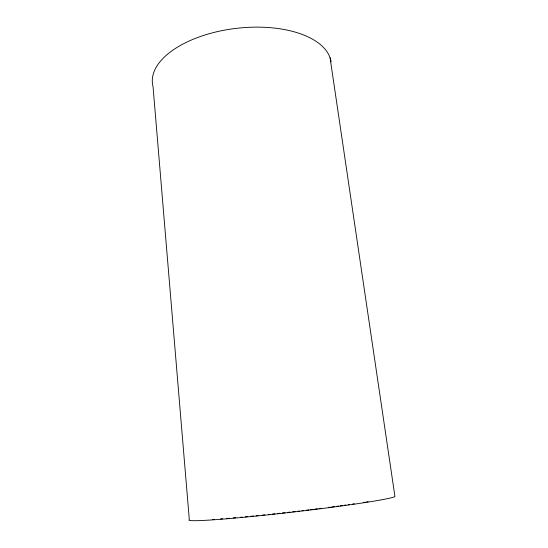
<?xml version="1.0" encoding="UTF-8"?>
<svg xmlns="http://www.w3.org/2000/svg" width="548" height="548" viewBox="0 0 548 548"><rect width="100%" height="100%" fill="white"/><g stroke="black" fill="none" stroke-linecap="round" stroke-linejoin="round"><path stroke-width="0.82" d="M330.067 57.759L394.95 496.598A103.915 4.048 -6.6 0 1 283.008 513.209A103.915 4.048 -6.6 0 1 189.307 519.627L153.05 86.694A89.995 45.1 -6.6 0 1 232.544 28.832A89.995 45.1 -6.6 0 1 331.115 61.917M368.098 501.653A97.804 3.809 -6.6 0 1 366.646 501.893M365.153 502.132A97.804 3.809 -6.6 0 1 363.605 502.379M354.316 503.797A97.804 3.809 -6.6 0 1 352.508 504.064M349.734 504.468A97.804 3.809 -6.6 0 1 348.227 504.687M345.918 505.016A97.804 3.809 -6.6 0 1 344.336 505.242M342.74 505.462A97.804 3.809 -6.6 0 1 340.294 505.804M338.63 506.03A97.804 3.809 -6.6 0 1 336.952 506.263M334.403 506.605A97.804 3.809 -6.6 0 1 331.821 506.955M330.074 507.181A97.804 3.809 -6.6 0 1 328.327 507.414M321.539 508.291A97.804 3.809 -6.6 0 1 319.059 508.613M317.388 508.818A97.804 3.809 -6.6 0 1 314.86 509.14M313.161 509.352A97.804 3.809 -6.6 0 1 310.593 509.667M308.873 509.88A97.804 3.809 -6.6 0 1 306.291 510.195M303.702 510.51A97.804 3.809 -6.6 0 1 301.969 510.715M299.379 511.024A97.804 3.809 -6.6 0 1 297.66 511.222M295.125 511.524A97.804 3.809 -6.6 0 1 292.611 511.818M290.077 512.106A97.804 3.809 -6.6 0 1 287.542 512.394M285.001 512.681A97.804 3.809 -6.6 0 1 282.467 512.969M279.932 513.25A97.804 3.809 -6.6 0 1 277.418 513.524M274.918 513.798A97.804 3.809 -6.6 0 1 272.438 514.065M269.986 514.325A97.804 3.809 -6.6 0 1 268.362 514.497M264.828 514.867A97.804 3.809 -6.6 0 1 262.191 515.141M258.704 515.497A97.804 3.809 -6.6 0 1 256.115 515.757M253.56 516.01A97.804 3.809 -6.6 0 1 251.032 516.257M247.737 516.572A97.804 3.809 -6.6 0 1 245.319 516.805M242.182 517.093A97.804 3.809 -6.6 0 1 240.346 517.264M235.852 517.661A97.804 3.809 -6.6 0 1 233.229 517.887M229.016 518.244A97.804 3.809 -6.6 0 1 226.591 518.435M222.748 518.737A97.804 3.809 -6.6 0 1 220.563 518.894M214.11 519.333A97.804 3.809 -6.6 0 1 212.419 519.436"/></g></svg>
